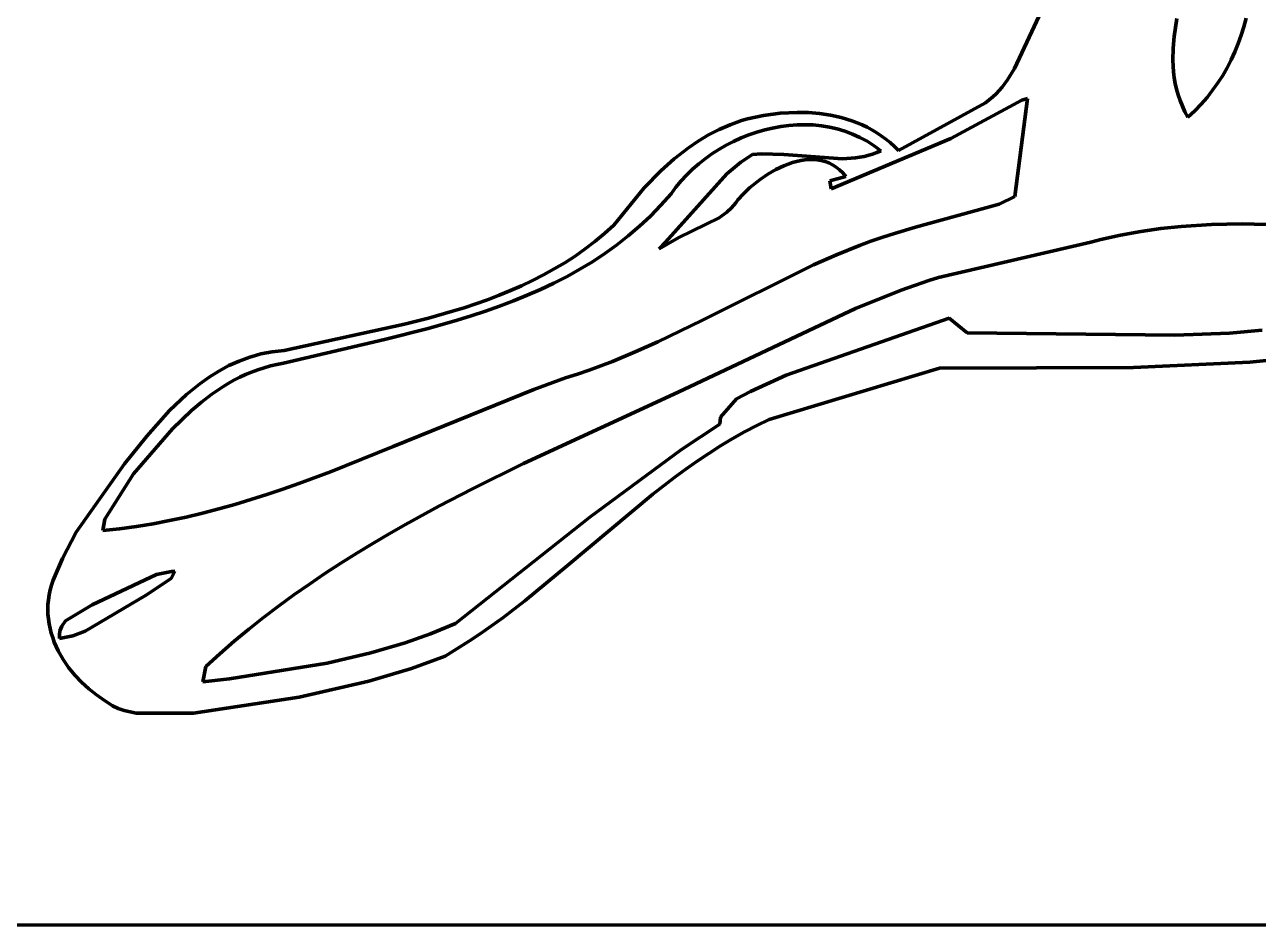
# Model space of a CAD drawing. Header units: millimetres. Extents: x 0 to 10.4, y 0 to 8.6.
# Drawn here: x 2.38 to 4.078, y 0 to 1.24 of the extents above; entities that cross this region are included whole.
import ezdxf

# ---------------------------------------------------------------- set-up
doc = ezdxf.new("R2010")
doc.units = ezdxf.units.MM
doc.layers.add('color#010101ff', color=7, linetype='CONTINUOUS', lineweight=100)
doc.layers.add('color#ffffffff', color=7, linetype='CONTINUOUS', lineweight=100)

msp = doc.modelspace()

# ---------------------------------------------------------------- linework, layer by layer
at = {"layer": 'color#010101ff'}
for p, q in [((3.7421, 1.1794), (3.7795, 1.2586)), ((3.9656, 1.2482), (3.9617, 1.2236)), ((4.0578, 1.237), (4.0611, 1.2489)), ((3.9617, 1.2236), (3.9603, 1.2072)), ((4.05, 1.2138), (4.0541, 1.2253)), ((4.0541, 1.2253), (4.0578, 1.237)), ((3.9603, 1.2072), (3.96, 1.1909)), ((4.0453, 1.2024), (4.05, 1.2138)), ((3.96, 1.1909), (3.9603, 1.1828)), ((4.0346, 1.1805), (4.0402, 1.1913)), ((4.0402, 1.1913), (4.0453, 1.2024)), ((3.7324, 1.1637), (3.7421, 1.1794)), ((3.9603, 1.1828), (3.961, 1.1747)), ((3.961, 1.1747), (3.962, 1.1667)), ((4.0286, 1.1698), (4.0346, 1.1805)), ((3.725, 1.1539), (3.7324, 1.1637)), ((3.962, 1.1667), (3.9634, 1.1588)), ((3.9634, 1.1588), (3.9652, 1.1508)), ((4.0148, 1.1494), (4.022, 1.1595)), ((4.022, 1.1595), (4.0286, 1.1698)), ((3.7074, 1.1363), (3.7122, 1.1404)), ((3.7122, 1.1404), (3.7168, 1.1447)), ((3.7168, 1.1447), (3.725, 1.1539)), ((3.7424, 1.0033), (3.7602, 1.1381)), ((3.7602, 1.1381), (3.7522, 1.1358)), ((3.9652, 1.1508), (3.9674, 1.143)), ((3.9674, 1.143), (3.97, 1.1352)), ((3.9989, 1.1303), (4.0072, 1.1397)), ((4.0072, 1.1397), (4.0148, 1.1494)), ((3.5823, 1.0666), (3.7023, 1.1324)), ((3.7522, 1.1358), (3.6546, 1.0829)), ((3.7023, 1.1324), (3.7074, 1.1363)), ((3.97, 1.1352), (3.9731, 1.1276)), ((3.9731, 1.1276), (3.9767, 1.12)), ((3.9807, 1.1125), (3.9901, 1.1212)), ((3.9901, 1.1212), (3.9989, 1.1303)), ((3.3508, 1.1021), (3.3665, 1.1077)), ((3.3665, 1.1077), (3.3745, 1.1101)), ((3.3745, 1.1101), (3.3968, 1.1148)), ((3.3968, 1.1148), (3.4197, 1.1178)), ((3.4197, 1.1178), (3.4429, 1.119)), ((3.4429, 1.119), (3.4584, 1.1187)), ((3.4584, 1.1187), (3.4737, 1.1174)), ((3.4737, 1.1174), (3.4889, 1.1152)), ((3.4889, 1.1152), (3.5038, 1.1119)), ((3.5038, 1.1119), (3.5183, 1.1074)), ((3.5183, 1.1074), (3.5254, 1.1048)), ((3.5254, 1.1048), (3.5324, 1.1018)), ((3.9767, 1.12), (3.9807, 1.1125)), ((3.307, 1.0796), (3.3211, 1.088)), ((3.3211, 1.088), (3.3357, 1.0956)), ((3.3357, 1.0956), (3.3508, 1.1021)), ((3.3765, 1.088), (3.3659, 1.0838)), ((3.3873, 1.0917), (3.3765, 1.088)), ((3.3983, 1.0949), (3.3873, 1.0917)), ((3.4093, 1.0975), (3.3983, 1.0949)), ((3.4205, 1.0996), (3.4093, 1.0975)), ((3.4317, 1.101), (3.4205, 1.0996)), ((3.4429, 1.1019), (3.4317, 1.101)), ((3.4541, 1.1021), (3.4429, 1.1019)), ((3.4652, 1.1017), (3.4541, 1.1021)), ((3.4763, 1.1006), (3.4652, 1.1017)), ((3.4873, 1.0988), (3.4763, 1.1006)), ((3.4981, 1.0963), (3.4873, 1.0988)), ((3.5087, 1.0931), (3.4981, 1.0963)), ((3.5192, 1.0892), (3.5087, 1.0931)), ((3.5294, 1.0846), (3.5192, 1.0892)), ((3.5324, 1.1018), (3.5392, 1.0986)), ((3.5392, 1.0986), (3.5459, 1.095)), ((3.5459, 1.095), (3.5525, 1.0911)), ((3.5525, 1.0911), (3.5588, 1.0869)), ((3.5588, 1.0869), (3.565, 1.0823)), ((3.2739, 1.0553), (3.2934, 1.0704)), ((3.2934, 1.0704), (3.307, 1.0796)), ((3.3452, 1.0737), (3.3353, 1.068)), ((3.3554, 1.079), (3.3452, 1.0737)), ((3.3659, 1.0838), (3.3554, 1.079)), ((3.6546, 1.0829), (3.4898, 1.0139)), ((3.5393, 1.0792), (3.5294, 1.0846)), ((3.549, 1.073), (3.5393, 1.0792)), ((3.5583, 1.066), (3.549, 1.073)), ((3.565, 1.0823), (3.571, 1.0774)), ((3.571, 1.0774), (3.5768, 1.0722)), ((3.5768, 1.0722), (3.5823, 1.0666)), ((3.2554, 1.0388), (3.2739, 1.0553)), ((3.3164, 1.0552), (3.3075, 1.0481)), ((3.3257, 1.0618), (3.3164, 1.0552)), ((3.3353, 1.068), (3.3257, 1.0618)), ((3.3657, 1.0505), (3.3816, 1.0609)), ((3.3816, 1.0609), (3.3938, 1.0619)), ((3.3938, 1.0619), (3.4247, 1.0612)), ((3.4247, 1.0612), (3.5054, 1.0551)), ((3.448, 1.0528), (3.4422, 1.0515)), ((3.4537, 1.0537), (3.448, 1.0528)), ((3.4595, 1.0541), (3.4537, 1.0537)), ((3.4651, 1.0542), (3.4595, 1.0541)), ((3.4707, 1.0537), (3.4651, 1.0542)), ((3.4762, 1.0528), (3.4707, 1.0537)), ((3.4815, 1.0514), (3.4762, 1.0528)), ((3.5054, 1.0551), (3.5235, 1.0564)), ((3.5235, 1.0564), (3.5353, 1.0584)), ((3.5353, 1.0584), (3.5469, 1.0615)), ((3.5469, 1.0615), (3.5526, 1.0636)), ((3.5526, 1.0636), (3.5583, 1.066)), ((3.2323, 1.0151), (3.2554, 1.0388)), ((3.299, 1.0407), (3.2909, 1.0328)), ((3.3075, 1.0481), (3.299, 1.0407)), ((3.3463, 1.0345), (3.3657, 1.0505)), ((3.4135, 1.0402), (3.4025, 1.0338)), ((3.4248, 1.0456), (3.4135, 1.0402)), ((3.4306, 1.0479), (3.4248, 1.0456)), ((3.4364, 1.0499), (3.4306, 1.0479)), ((3.4422, 1.0515), (3.4364, 1.0499)), ((3.4868, 1.0494), (3.4815, 1.0514)), ((3.4918, 1.0469), (3.4868, 1.0494)), ((3.4967, 1.0437), (3.4918, 1.0469)), ((3.5015, 1.04), (3.4967, 1.0437)), ((3.5059, 1.0356), (3.5015, 1.04)), ((3.2619, 0.9404), (3.3463, 1.0345)), ((3.2832, 1.0246), (3.2761, 1.016)), ((3.2909, 1.0328), (3.2832, 1.0246)), ((3.392, 1.0267), (3.3776, 1.015)), ((3.4025, 1.0338), (3.392, 1.0267)), ((3.488, 1.0248), (3.5102, 1.0306)), ((3.4898, 1.0139), (3.488, 1.0248)), ((3.5102, 1.0306), (3.5059, 1.0356)), ((3.1908, 0.9637), (3.2323, 1.0151)), ((3.2695, 1.0071), (3.2556, 0.9913)), ((3.2761, 1.016), (3.2695, 1.0071)), ((3.369, 1.0068), (3.3615, 0.9985)), ((3.3776, 1.015), (3.369, 1.0068)), ((3.7208, 0.9929), (3.7424, 1.0033)), ((3.2556, 0.9913), (3.2411, 0.9764)), ((3.3527, 0.9878), (3.3462, 0.9817)), ((3.3587, 0.9947), (3.3527, 0.9878)), ((3.3615, 0.9985), (3.3587, 0.9947)), ((3.6057, 0.9612), (3.7208, 0.9929)), ((3.2411, 0.9764), (3.2261, 0.9623)), ((3.3356, 0.9739), (3.2801, 0.9469)), ((3.3462, 0.9817), (3.3356, 0.9739)), ((3.1647, 0.9413), (3.1779, 0.9522)), ((3.1779, 0.9522), (3.1908, 0.9637)), ((3.2261, 0.9623), (3.2105, 0.949)), ((3.5608, 0.9473), (3.5771, 0.9525)), ((3.5771, 0.9525), (3.6057, 0.9612)), ((3.9158, 0.9551), (3.8882, 0.9501)), ((3.9436, 0.9591), (3.9158, 0.9551)), ((3.9714, 0.962), (3.9436, 0.9591)), ((4.0134, 0.9646), (3.9714, 0.962)), ((4.0556, 0.9655), (4.0134, 0.9646)), ((4.1259, 0.9635), (4.0556, 0.9655)), ((3.1511, 0.931), (3.1647, 0.9413)), ((3.1946, 0.9364), (3.1781, 0.9246)), ((3.2105, 0.949), (3.1946, 0.9364)), ((3.2801, 0.9469), (3.2531, 0.9314)), ((3.2531, 0.9314), (3.2619, 0.9404)), ((3.497, 0.923), (3.5286, 0.9358)), ((3.5286, 0.9358), (3.5446, 0.9417)), ((3.5446, 0.9417), (3.5608, 0.9473)), ((3.8471, 0.9404), (3.6373, 0.8917)), ((3.8608, 0.944), (3.8471, 0.9404)), ((3.8882, 0.9501), (3.8608, 0.944)), ((3.1231, 0.9121), (3.1373, 0.9213)), ((3.1373, 0.9213), (3.1511, 0.931)), ((3.1781, 0.9246), (3.1612, 0.9135)), ((3.4657, 0.9093), (3.497, 0.923)), ((3.0939, 0.8953), (3.1086, 0.9035)), ((3.1086, 0.9035), (3.1231, 0.9121)), ((3.144, 0.9031), (3.1263, 0.8932)), ((3.1612, 0.9135), (3.144, 0.9031)), ((3.3128, 0.8331), (3.4657, 0.9093)), ((3.0638, 0.8804), (3.0789, 0.8877)), ((3.0789, 0.8877), (3.0939, 0.8953)), ((3.1083, 0.884), (3.09, 0.8753)), ((3.1263, 0.8932), (3.1083, 0.884)), ((3.6243, 0.8877), (3.586, 0.8743)), ((3.6373, 0.8917), (3.6243, 0.8877)), ((3.0169, 0.8612), (3.0327, 0.8673)), ((3.0327, 0.8673), (3.0483, 0.8737)), ((3.0483, 0.8737), (3.0638, 0.8804)), ((3.0714, 0.8672), (3.0526, 0.8595)), ((3.09, 0.8753), (3.0714, 0.8672)), ((3.586, 0.8743), (3.5235, 0.849)), ((2.9686, 0.8452), (2.9849, 0.8502)), ((2.9849, 0.8502), (3.001, 0.8556)), ((3.001, 0.8556), (3.0169, 0.8612)), ((3.0335, 0.8522), (3.0141, 0.8454)), ((3.0526, 0.8595), (3.0335, 0.8522)), ((3.5235, 0.849), (3.2791, 0.734)), ((2.9027, 0.8274), (2.9358, 0.8358)), ((2.975, 0.8329), (2.9353, 0.8216)), ((2.9358, 0.8358), (2.9686, 0.8452)), ((2.9946, 0.839), (2.975, 0.8329)), ((3.0141, 0.8454), (2.9946, 0.839)), ((3.2514, 0.8032), (3.3128, 0.8331)), ((3.4279, 0.7575), (3.6524, 0.8356)), ((3.6524, 0.8356), (3.6771, 0.8155)), ((2.7368, 0.7912), (2.9027, 0.8274)), ((2.9353, 0.8216), (2.8752, 0.8063)), ((3.6771, 0.8155), (3.9628, 0.8123)), ((3.9628, 0.8123), (4.0379, 0.8153)), ((4.0379, 0.8153), (4.0829, 0.8192)), ((2.8752, 0.8063), (2.7363, 0.7736)), ((3.2203, 0.7892), (3.2514, 0.8032)), ((2.6752, 0.7768), (2.6899, 0.7822)), ((2.6899, 0.7822), (2.6975, 0.7845)), ((2.6975, 0.7845), (2.7051, 0.7865)), ((2.7051, 0.7865), (2.7129, 0.7881)), ((2.7129, 0.7881), (2.7207, 0.7895)), ((2.7207, 0.7895), (2.7287, 0.7905)), ((2.7287, 0.7905), (2.7368, 0.7912)), ((3.1887, 0.7762), (3.2203, 0.7892)), ((4.1545, 0.7839), (4.0659, 0.7753)), ((2.6471, 0.7629), (2.661, 0.7704)), ((2.661, 0.7704), (2.6752, 0.7768)), ((2.7007, 0.7648), (2.6922, 0.7616)), ((2.7093, 0.7675), (2.7007, 0.7648)), ((2.7181, 0.77), (2.7093, 0.7675)), ((2.7271, 0.772), (2.7181, 0.77)), ((2.7363, 0.7736), (2.7271, 0.772)), ((3.1405, 0.7588), (3.1567, 0.7643)), ((3.1567, 0.7643), (3.1728, 0.7701)), ((3.1728, 0.7701), (3.1887, 0.7762)), ((3.6389, 0.7669), (3.4046, 0.6965)), ((3.9059, 0.7678), (3.6389, 0.7669)), ((4.0659, 0.7753), (3.9059, 0.7678)), ((2.6209, 0.7456), (2.6338, 0.7546)), ((2.6338, 0.7546), (2.6471, 0.7629)), ((2.6679, 0.7503), (2.6601, 0.7459)), ((2.6758, 0.7544), (2.6679, 0.7503)), ((2.684, 0.7582), (2.6758, 0.7544)), ((2.6922, 0.7616), (2.684, 0.7582)), ((3.0807, 0.7378), (3.1242, 0.7537)), ((3.1242, 0.7537), (3.1405, 0.7588)), ((3.3789, 0.7349), (3.4279, 0.7575)), ((2.5792, 0.7088), (2.6024, 0.7306)), ((2.6024, 0.7306), (2.6209, 0.7456)), ((2.6375, 0.7313), (2.6232, 0.7203)), ((2.6524, 0.7413), (2.6375, 0.7313)), ((2.6601, 0.7459), (2.6524, 0.7413)), ((2.887, 0.659), (3.0807, 0.7378)), ((3.2791, 0.734), (3.0664, 0.6356)), ((3.3597, 0.7248), (3.3789, 0.7349)), ((2.6232, 0.7203), (2.6094, 0.7086)), ((3.3377, 0.6996), (3.3597, 0.7248)), ((2.5478, 0.6733), (2.5792, 0.7088)), ((2.6094, 0.7086), (2.5832, 0.6833)), ((3.3366, 0.6897), (3.3377, 0.6996)), ((3.4046, 0.6965), (3.3873, 0.688)), ((2.5832, 0.6833), (2.5298, 0.6217)), ((3.284, 0.6552), (3.3366, 0.6897)), ((3.3704, 0.6791), (3.3537, 0.6697)), ((3.3873, 0.688), (3.3704, 0.6791)), ((2.5171, 0.6351), (2.5478, 0.6733)), ((3.3537, 0.6697), (3.3374, 0.6599)), ((2.8007, 0.6244), (2.887, 0.659)), ((3.1575, 0.5619), (3.284, 0.6552)), ((3.3213, 0.6497), (3.3055, 0.6391)), ((3.3374, 0.6599), (3.3213, 0.6497)), ((2.451, 0.5412), (2.5171, 0.6351)), ((3.0664, 0.6356), (2.9962, 0.6009)), ((3.3055, 0.6391), (3.2899, 0.6281)), ((2.5298, 0.6217), (2.4901, 0.5589)), ((2.7572, 0.6083), (2.8007, 0.6244)), ((3.2746, 0.6169), (3.2444, 0.5937)), ((3.2899, 0.6281), (3.2746, 0.6169)), ((2.7133, 0.5932), (2.7353, 0.6006)), ((2.7353, 0.6006), (2.7572, 0.6083)), ((2.9962, 0.6009), (2.9499, 0.5768)), ((2.6469, 0.5732), (2.6692, 0.5795)), ((2.6692, 0.5795), (2.6913, 0.5862)), ((2.6913, 0.5862), (2.7133, 0.5932)), ((3.2444, 0.5937), (3.1271, 0.4954)), ((2.5794, 0.5572), (2.602, 0.562)), ((2.602, 0.562), (2.6245, 0.5674)), ((2.6245, 0.5674), (2.6469, 0.5732)), ((2.9499, 0.5768), (2.9042, 0.5518)), ((2.9728, 0.4153), (3.1575, 0.5619)), ((2.4901, 0.5589), (2.4873, 0.5434)), ((2.4873, 0.5434), (2.5106, 0.5459)), ((2.5106, 0.5459), (2.5337, 0.5491)), ((2.5337, 0.5491), (2.5566, 0.5528)), ((2.5566, 0.5528), (2.5794, 0.5572)), ((2.9042, 0.5518), (2.8816, 0.5389)), ((2.4319, 0.5051), (2.451, 0.5412)), ((2.8816, 0.5389), (2.8592, 0.5257)), ((2.837, 0.5122), (2.815, 0.4984)), ((2.8592, 0.5257), (2.837, 0.5122)), ((2.4192, 0.4749), (2.4319, 0.5051)), ((2.815, 0.4984), (2.7932, 0.4842)), ((3.1271, 0.4954), (3.0681, 0.4467)), ((2.5613, 0.4831), (2.4726, 0.4413)), ((2.5462, 0.4541), (2.5814, 0.4776)), ((2.5822, 0.4872), (2.5613, 0.4831)), ((2.5814, 0.4776), (2.5865, 0.4875)), ((2.5865, 0.4875), (2.5822, 0.4872)), ((2.7932, 0.4842), (2.7717, 0.4697)), ((2.4136, 0.4549), (2.415, 0.4616)), ((2.415, 0.4616), (2.4169, 0.4682)), ((2.4169, 0.4682), (2.4192, 0.4749)), ((2.7717, 0.4697), (2.7504, 0.4548)), ((2.4118, 0.4349), (2.412, 0.4415)), ((2.412, 0.4415), (2.4126, 0.4482)), ((2.4126, 0.4482), (2.4136, 0.4549)), ((2.4633, 0.4048), (2.5462, 0.4541)), ((2.7504, 0.4548), (2.7294, 0.4395)), ((3.0681, 0.4467), (3.0378, 0.4235)), ((2.412, 0.4283), (2.4118, 0.4349)), ((2.4126, 0.4217), (2.412, 0.4283)), ((2.4726, 0.4413), (2.4362, 0.4193)), ((2.7294, 0.4395), (2.7087, 0.4237)), ((2.4136, 0.4152), (2.4126, 0.4217)), ((2.4149, 0.4087), (2.4136, 0.4152)), ((2.4165, 0.4023), (2.4149, 0.4087)), ((2.4309, 0.412), (2.4285, 0.4055)), ((2.4362, 0.4193), (2.4309, 0.412)), ((2.6883, 0.4076), (2.6682, 0.391)), ((2.7087, 0.4237), (2.6883, 0.4076)), ((2.9385, 0.4013), (2.9728, 0.4153)), ((3.0224, 0.4122), (3.0068, 0.4013)), ((3.0378, 0.4235), (3.0224, 0.4122)), ((2.4185, 0.396), (2.4165, 0.4023)), ((2.4207, 0.3898), (2.4185, 0.396)), ((2.4285, 0.4055), (2.4278, 0.4005)), ((2.4278, 0.4005), (2.4279, 0.395)), ((2.4279, 0.395), (2.4326, 0.3956)), ((2.4326, 0.3956), (2.4462, 0.3986)), ((2.4462, 0.3986), (2.4633, 0.4048)), ((2.6682, 0.391), (2.6484, 0.3739)), ((2.9036, 0.389), (2.9385, 0.4013)), ((2.9909, 0.3906), (2.9748, 0.3804)), ((3.0068, 0.4013), (2.9909, 0.3906)), ((2.4262, 0.3777), (2.4207, 0.3898)), ((2.4328, 0.366), (2.4262, 0.3777)), ((2.6484, 0.3739), (2.629, 0.3563)), ((2.7962, 0.3607), (2.8563, 0.3749)), ((2.8563, 0.3749), (2.9036, 0.389)), ((2.9748, 0.3804), (2.9585, 0.3705)), ((2.4403, 0.3549), (2.4328, 0.366)), ((2.6618, 0.3395), (2.7962, 0.3607)), ((2.9585, 0.3705), (2.9123, 0.3537)), ((2.4488, 0.3443), (2.4403, 0.3549)), ((2.4581, 0.3345), (2.4488, 0.3443)), ((2.629, 0.3563), (2.625, 0.3354)), ((2.9123, 0.3537), (2.8535, 0.336)), ((2.4681, 0.3254), (2.4581, 0.3345)), ((2.4787, 0.3171), (2.4681, 0.3254)), ((2.625, 0.3354), (2.6618, 0.3395)), ((2.8535, 0.336), (2.7578, 0.314)), ((2.4898, 0.3097), (2.4787, 0.3171)), ((2.4934, 0.307), (2.4898, 0.3097)), ((2.5009, 0.3022), (2.4934, 0.307)), ((2.7578, 0.314), (2.6121, 0.2922)), ((2.5086, 0.2984), (2.5009, 0.3022)), ((2.5167, 0.2956), (2.5086, 0.2984)), ((2.5334, 0.292), (2.5167, 0.2956)), ((2.6121, 0.2922), (2.5334, 0.292))]:
    msp.add_line(p, q, dxfattribs=at)
at = {"layer": 'color#ffffffff'}
for p, q in [((3.7795, 1.2586), (3.7421, 1.1794)), ((3.9617, 1.2236), (3.9656, 1.2482)), ((4.0611, 1.2489), (4.0578, 1.237)), ((3.9603, 1.2072), (3.9617, 1.2236)), ((4.0541, 1.2253), (4.05, 1.2138)), ((4.0578, 1.237), (4.0541, 1.2253)), ((3.96, 1.1909), (3.9603, 1.2072)), ((4.05, 1.2138), (4.0453, 1.2024)), ((3.9603, 1.1828), (3.96, 1.1909)), ((4.0402, 1.1913), (4.0346, 1.1805)), ((4.0453, 1.2024), (4.0402, 1.1913)), ((3.7421, 1.1794), (3.7324, 1.1637)), ((3.961, 1.1747), (3.9603, 1.1828)), ((3.962, 1.1667), (3.961, 1.1747)), ((4.0346, 1.1805), (4.0286, 1.1698)), ((3.7324, 1.1637), (3.725, 1.1539)), ((3.9634, 1.1588), (3.962, 1.1667)), ((3.9652, 1.1508), (3.9634, 1.1588)), ((4.022, 1.1595), (4.0148, 1.1494)), ((4.0286, 1.1698), (4.022, 1.1595)), ((3.7122, 1.1404), (3.7074, 1.1363)), ((3.7168, 1.1447), (3.7122, 1.1404)), ((3.725, 1.1539), (3.7168, 1.1447)), ((3.7602, 1.1381), (3.7424, 1.0033)), ((3.7522, 1.1358), (3.7602, 1.1381)), ((3.9674, 1.143), (3.9652, 1.1508)), ((3.97, 1.1352), (3.9674, 1.143)), ((4.0072, 1.1397), (3.9989, 1.1303)), ((4.0148, 1.1494), (4.0072, 1.1397)), ((3.7023, 1.1324), (3.5823, 1.0666)), ((3.6546, 1.0829), (3.7522, 1.1358)), ((3.7074, 1.1363), (3.7023, 1.1324)), ((3.9731, 1.1276), (3.97, 1.1352)), ((3.9767, 1.12), (3.9731, 1.1276)), ((3.9901, 1.1212), (3.9807, 1.1125)), ((3.9989, 1.1303), (3.9901, 1.1212)), ((3.3665, 1.1077), (3.3508, 1.1021)), ((3.3745, 1.1101), (3.3665, 1.1077)), ((3.3968, 1.1148), (3.3745, 1.1101)), ((3.4197, 1.1178), (3.3968, 1.1148)), ((3.4429, 1.119), (3.4197, 1.1178)), ((3.4584, 1.1187), (3.4429, 1.119)), ((3.4737, 1.1174), (3.4584, 1.1187)), ((3.4889, 1.1152), (3.4737, 1.1174)), ((3.5038, 1.1119), (3.4889, 1.1152)), ((3.5183, 1.1074), (3.5038, 1.1119)), ((3.5254, 1.1048), (3.5183, 1.1074)), ((3.5324, 1.1018), (3.5254, 1.1048)), ((3.9807, 1.1125), (3.9767, 1.12)), ((3.3211, 1.088), (3.307, 1.0796)), ((3.3357, 1.0956), (3.3211, 1.088)), ((3.3508, 1.1021), (3.3357, 1.0956)), ((3.3659, 1.0838), (3.3765, 1.088)), ((3.3765, 1.088), (3.3873, 1.0917)), ((3.3873, 1.0917), (3.3983, 1.0949)), ((3.3983, 1.0949), (3.4093, 1.0975)), ((3.4093, 1.0975), (3.4205, 1.0996)), ((3.4205, 1.0996), (3.4317, 1.101)), ((3.4317, 1.101), (3.4429, 1.1019)), ((3.4429, 1.1019), (3.4541, 1.1021)), ((3.4541, 1.1021), (3.4652, 1.1017)), ((3.4652, 1.1017), (3.4763, 1.1006)), ((3.4763, 1.1006), (3.4873, 1.0988)), ((3.4873, 1.0988), (3.4981, 1.0963)), ((3.4981, 1.0963), (3.5087, 1.0931)), ((3.5087, 1.0931), (3.5192, 1.0892)), ((3.5192, 1.0892), (3.5294, 1.0846)), ((3.5392, 1.0986), (3.5324, 1.1018)), ((3.5459, 1.095), (3.5392, 1.0986)), ((3.5525, 1.0911), (3.5459, 1.095)), ((3.5588, 1.0869), (3.5525, 1.0911)), ((3.565, 1.0823), (3.5588, 1.0869)), ((3.2934, 1.0704), (3.2739, 1.0553)), ((3.307, 1.0796), (3.2934, 1.0704)), ((3.3353, 1.068), (3.3452, 1.0737)), ((3.3452, 1.0737), (3.3554, 1.079)), ((3.3554, 1.079), (3.3659, 1.0838)), ((3.4898, 1.0139), (3.6546, 1.0829)), ((3.5294, 1.0846), (3.5393, 1.0792)), ((3.5393, 1.0792), (3.549, 1.073)), ((3.549, 1.073), (3.5583, 1.066)), ((3.571, 1.0774), (3.565, 1.0823)), ((3.5768, 1.0722), (3.571, 1.0774)), ((3.5823, 1.0666), (3.5768, 1.0722)), ((3.2739, 1.0553), (3.2554, 1.0388)), ((3.3075, 1.0481), (3.3164, 1.0552)), ((3.3164, 1.0552), (3.3257, 1.0618)), ((3.3257, 1.0618), (3.3353, 1.068)), ((3.3816, 1.0609), (3.3657, 1.0505)), ((3.3938, 1.0619), (3.3816, 1.0609)), ((3.4247, 1.0612), (3.3938, 1.0619)), ((3.5054, 1.0551), (3.4247, 1.0612)), ((3.4422, 1.0515), (3.448, 1.0528)), ((3.448, 1.0528), (3.4537, 1.0537)), ((3.4537, 1.0537), (3.4595, 1.0541)), ((3.4595, 1.0541), (3.4651, 1.0542)), ((3.4651, 1.0542), (3.4707, 1.0537)), ((3.4707, 1.0537), (3.4762, 1.0528)), ((3.4762, 1.0528), (3.4815, 1.0514)), ((3.5235, 1.0564), (3.5054, 1.0551)), ((3.5353, 1.0584), (3.5235, 1.0564)), ((3.5469, 1.0615), (3.5353, 1.0584)), ((3.5526, 1.0636), (3.5469, 1.0615)), ((3.5583, 1.066), (3.5526, 1.0636)), ((3.2554, 1.0388), (3.2323, 1.0151)), ((3.2909, 1.0328), (3.299, 1.0407)), ((3.299, 1.0407), (3.3075, 1.0481)), ((3.3657, 1.0505), (3.3463, 1.0345)), ((3.4025, 1.0338), (3.4135, 1.0402)), ((3.4135, 1.0402), (3.4248, 1.0456)), ((3.4248, 1.0456), (3.4306, 1.0479)), ((3.4306, 1.0479), (3.4364, 1.0499)), ((3.4364, 1.0499), (3.4422, 1.0515)), ((3.4815, 1.0514), (3.4868, 1.0494)), ((3.4868, 1.0494), (3.4918, 1.0469)), ((3.4918, 1.0469), (3.4967, 1.0437)), ((3.4967, 1.0437), (3.5015, 1.04)), ((3.5015, 1.04), (3.5059, 1.0356)), ((3.3463, 1.0345), (3.2619, 0.9404)), ((3.2761, 1.016), (3.2832, 1.0246)), ((3.2832, 1.0246), (3.2909, 1.0328)), ((3.3776, 1.015), (3.392, 1.0267)), ((3.392, 1.0267), (3.4025, 1.0338)), ((3.5102, 1.0306), (3.488, 1.0248)), ((3.488, 1.0248), (3.4898, 1.0139)), ((3.5059, 1.0356), (3.5102, 1.0306)), ((3.2323, 1.0151), (3.1908, 0.9637)), ((3.2556, 0.9913), (3.2695, 1.0071)), ((3.2695, 1.0071), (3.2761, 1.016)), ((3.3615, 0.9985), (3.369, 1.0068)), ((3.369, 1.0068), (3.3776, 1.015)), ((3.7424, 1.0033), (3.7208, 0.9929)), ((3.2411, 0.9764), (3.2556, 0.9913)), ((3.3462, 0.9817), (3.3527, 0.9878)), ((3.3527, 0.9878), (3.3587, 0.9947)), ((3.3587, 0.9947), (3.3615, 0.9985)), ((3.7208, 0.9929), (3.6057, 0.9612)), ((3.2261, 0.9623), (3.2411, 0.9764)), ((3.2801, 0.9469), (3.3356, 0.9739)), ((3.3356, 0.9739), (3.3462, 0.9817)), ((3.1779, 0.9522), (3.1647, 0.9413)), ((3.1908, 0.9637), (3.1779, 0.9522)), ((3.2105, 0.949), (3.2261, 0.9623)), ((3.5771, 0.9525), (3.5608, 0.9473)), ((3.6057, 0.9612), (3.5771, 0.9525)), ((3.8882, 0.9501), (3.9158, 0.9551)), ((3.9158, 0.9551), (3.9436, 0.9591)), ((3.9436, 0.9591), (3.9714, 0.962)), ((3.9714, 0.962), (4.0134, 0.9646)), ((4.0134, 0.9646), (4.0556, 0.9655)), ((4.0556, 0.9655), (4.1259, 0.9635)), ((3.1647, 0.9413), (3.1511, 0.931)), ((3.1781, 0.9246), (3.1946, 0.9364)), ((3.1946, 0.9364), (3.2105, 0.949)), ((3.2531, 0.9314), (3.2801, 0.9469)), ((3.2619, 0.9404), (3.2531, 0.9314)), ((3.5286, 0.9358), (3.497, 0.923)), ((3.5446, 0.9417), (3.5286, 0.9358)), ((3.5608, 0.9473), (3.5446, 0.9417)), ((3.6373, 0.8917), (3.8471, 0.9404)), ((3.8471, 0.9404), (3.8608, 0.944)), ((3.8608, 0.944), (3.8882, 0.9501)), ((3.1373, 0.9213), (3.1231, 0.9121)), ((3.1511, 0.931), (3.1373, 0.9213)), ((3.1612, 0.9135), (3.1781, 0.9246)), ((3.497, 0.923), (3.4657, 0.9093)), ((3.1086, 0.9035), (3.0939, 0.8953)), ((3.1231, 0.9121), (3.1086, 0.9035)), ((3.1263, 0.8932), (3.144, 0.9031)), ((3.144, 0.9031), (3.1612, 0.9135)), ((3.4657, 0.9093), (3.3128, 0.8331)), ((3.0789, 0.8877), (3.0638, 0.8804)), ((3.0939, 0.8953), (3.0789, 0.8877)), ((3.09, 0.8753), (3.1083, 0.884)), ((3.1083, 0.884), (3.1263, 0.8932)), ((3.586, 0.8743), (3.6243, 0.8877)), ((3.6243, 0.8877), (3.6373, 0.8917)), ((3.0327, 0.8673), (3.0169, 0.8612)), ((3.0483, 0.8737), (3.0327, 0.8673)), ((3.0638, 0.8804), (3.0483, 0.8737)), ((3.0526, 0.8595), (3.0714, 0.8672)), ((3.0714, 0.8672), (3.09, 0.8753)), ((3.5235, 0.849), (3.586, 0.8743)), ((2.9849, 0.8502), (2.9686, 0.8452)), ((3.001, 0.8556), (2.9849, 0.8502)), ((3.0169, 0.8612), (3.001, 0.8556)), ((3.0141, 0.8454), (3.0335, 0.8522)), ((3.0335, 0.8522), (3.0526, 0.8595)), ((3.2791, 0.734), (3.5235, 0.849)), ((2.9358, 0.8358), (2.9027, 0.8274)), ((2.9353, 0.8216), (2.975, 0.8329)), ((2.9686, 0.8452), (2.9358, 0.8358)), ((2.975, 0.8329), (2.9946, 0.839)), ((2.9946, 0.839), (3.0141, 0.8454)), ((3.3128, 0.8331), (3.2514, 0.8032)), ((3.6524, 0.8356), (3.4279, 0.7575)), ((3.6771, 0.8155), (3.6524, 0.8356)), ((2.9027, 0.8274), (2.7368, 0.7912)), ((2.8752, 0.8063), (2.9353, 0.8216)), ((3.9628, 0.8123), (3.6771, 0.8155)), ((4.0379, 0.8153), (3.9628, 0.8123)), ((4.0829, 0.8192), (4.0379, 0.8153)), ((2.7363, 0.7736), (2.8752, 0.8063)), ((3.2514, 0.8032), (3.2203, 0.7892)), ((2.6899, 0.7822), (2.6752, 0.7768)), ((2.6975, 0.7845), (2.6899, 0.7822)), ((2.7051, 0.7865), (2.6975, 0.7845)), ((2.7129, 0.7881), (2.7051, 0.7865)), ((2.7207, 0.7895), (2.7129, 0.7881)), ((2.7287, 0.7905), (2.7207, 0.7895)), ((2.7368, 0.7912), (2.7287, 0.7905)), ((3.2203, 0.7892), (3.1887, 0.7762)), ((4.0659, 0.7753), (4.1545, 0.7839)), ((2.661, 0.7704), (2.6471, 0.7629)), ((2.6752, 0.7768), (2.661, 0.7704)), ((2.6922, 0.7616), (2.7007, 0.7648)), ((2.7007, 0.7648), (2.7093, 0.7675)), ((2.7093, 0.7675), (2.7181, 0.77)), ((2.7181, 0.77), (2.7271, 0.772)), ((2.7271, 0.772), (2.7363, 0.7736)), ((3.1567, 0.7643), (3.1405, 0.7588)), ((3.1728, 0.7701), (3.1567, 0.7643)), ((3.1887, 0.7762), (3.1728, 0.7701)), ((3.4046, 0.6965), (3.6389, 0.7669)), ((3.6389, 0.7669), (3.9059, 0.7678)), ((3.9059, 0.7678), (4.0659, 0.7753)), ((2.6338, 0.7546), (2.6209, 0.7456)), ((2.6471, 0.7629), (2.6338, 0.7546)), ((2.6601, 0.7459), (2.6679, 0.7503)), ((2.6679, 0.7503), (2.6758, 0.7544)), ((2.6758, 0.7544), (2.684, 0.7582)), ((2.684, 0.7582), (2.6922, 0.7616)), ((3.1242, 0.7537), (3.0807, 0.7378)), ((3.1405, 0.7588), (3.1242, 0.7537)), ((3.4279, 0.7575), (3.3789, 0.7349)), ((2.6024, 0.7306), (2.5792, 0.7088)), ((2.6209, 0.7456), (2.6024, 0.7306)), ((2.6232, 0.7203), (2.6375, 0.7313)), ((2.6375, 0.7313), (2.6524, 0.7413)), ((2.6524, 0.7413), (2.6601, 0.7459)), ((3.0807, 0.7378), (2.887, 0.659)), ((3.0664, 0.6356), (3.2791, 0.734)), ((3.3789, 0.7349), (3.3597, 0.7248)), ((2.6094, 0.7086), (2.6232, 0.7203)), ((3.3597, 0.7248), (3.3377, 0.6996)), ((2.5792, 0.7088), (2.5478, 0.6733)), ((2.5832, 0.6833), (2.6094, 0.7086)), ((3.3377, 0.6996), (3.3366, 0.6897)), ((3.3873, 0.688), (3.4046, 0.6965)), ((2.5298, 0.6217), (2.5832, 0.6833)), ((3.3366, 0.6897), (3.284, 0.6552)), ((3.3537, 0.6697), (3.3704, 0.6791)), ((3.3704, 0.6791), (3.3873, 0.688)), ((2.5478, 0.6733), (2.5171, 0.6351)), ((3.3374, 0.6599), (3.3537, 0.6697)), ((2.887, 0.659), (2.8007, 0.6244)), ((3.284, 0.6552), (3.1575, 0.5619)), ((3.3055, 0.6391), (3.3213, 0.6497)), ((3.3213, 0.6497), (3.3374, 0.6599)), ((2.5171, 0.6351), (2.451, 0.5412)), ((2.9962, 0.6009), (3.0664, 0.6356)), ((3.2899, 0.6281), (3.3055, 0.6391)), ((2.4901, 0.5589), (2.5298, 0.6217)), ((2.8007, 0.6244), (2.7572, 0.6083)), ((3.2444, 0.5937), (3.2746, 0.6169)), ((3.2746, 0.6169), (3.2899, 0.6281)), ((2.7353, 0.6006), (2.7133, 0.5932)), ((2.7572, 0.6083), (2.7353, 0.6006)), ((2.9499, 0.5768), (2.9962, 0.6009)), ((2.6692, 0.5795), (2.6469, 0.5732)), ((2.6913, 0.5862), (2.6692, 0.5795)), ((2.7133, 0.5932), (2.6913, 0.5862)), ((3.1271, 0.4954), (3.2444, 0.5937)), ((2.602, 0.562), (2.5794, 0.5572)), ((2.6245, 0.5674), (2.602, 0.562)), ((2.6469, 0.5732), (2.6245, 0.5674)), ((2.9042, 0.5518), (2.9499, 0.5768)), ((3.1575, 0.5619), (2.9728, 0.4153)), ((2.4873, 0.5434), (2.4901, 0.5589)), ((2.5106, 0.5459), (2.4873, 0.5434)), ((2.5337, 0.5491), (2.5106, 0.5459)), ((2.5566, 0.5528), (2.5337, 0.5491)), ((2.5794, 0.5572), (2.5566, 0.5528)), ((2.8816, 0.5389), (2.9042, 0.5518)), ((2.451, 0.5412), (2.4319, 0.5051)), ((2.8592, 0.5257), (2.8816, 0.5389)), ((2.815, 0.4984), (2.837, 0.5122)), ((2.837, 0.5122), (2.8592, 0.5257)), ((2.4319, 0.5051), (2.4192, 0.4749)), ((2.7932, 0.4842), (2.815, 0.4984)), ((3.0681, 0.4467), (3.1271, 0.4954)), ((2.4726, 0.4413), (2.5613, 0.4831)), ((2.5814, 0.4776), (2.5462, 0.4541)), ((2.5613, 0.4831), (2.5822, 0.4872)), ((2.5865, 0.4875), (2.5814, 0.4776)), ((2.5822, 0.4872), (2.5865, 0.4875)), ((2.7717, 0.4697), (2.7932, 0.4842)), ((2.415, 0.4616), (2.4136, 0.4549)), ((2.4169, 0.4682), (2.415, 0.4616)), ((2.4192, 0.4749), (2.4169, 0.4682)), ((2.7504, 0.4548), (2.7717, 0.4697)), ((2.412, 0.4415), (2.4118, 0.4349)), ((2.4126, 0.4482), (2.412, 0.4415)), ((2.4136, 0.4549), (2.4126, 0.4482)), ((2.5462, 0.4541), (2.4633, 0.4048)), ((2.7294, 0.4395), (2.7504, 0.4548)), ((3.0378, 0.4235), (3.0681, 0.4467)), ((2.4118, 0.4349), (2.412, 0.4283)), ((2.412, 0.4283), (2.4126, 0.4217)), ((2.4362, 0.4193), (2.4726, 0.4413)), ((2.7087, 0.4237), (2.7294, 0.4395)), ((2.4126, 0.4217), (2.4136, 0.4152)), ((2.4136, 0.4152), (2.4149, 0.4087)), ((2.4149, 0.4087), (2.4165, 0.4023)), ((2.4285, 0.4055), (2.4309, 0.412)), ((2.4309, 0.412), (2.4362, 0.4193)), ((2.6682, 0.391), (2.6883, 0.4076)), ((2.6883, 0.4076), (2.7087, 0.4237)), ((2.9728, 0.4153), (2.9385, 0.4013)), ((3.0068, 0.4013), (3.0224, 0.4122)), ((3.0224, 0.4122), (3.0378, 0.4235)), ((2.4165, 0.4023), (2.4185, 0.396)), ((2.4185, 0.396), (2.4207, 0.3898)), ((2.4278, 0.4005), (2.4285, 0.4055)), ((2.4279, 0.395), (2.4278, 0.4005)), ((2.4326, 0.3956), (2.4279, 0.395)), ((2.4462, 0.3986), (2.4326, 0.3956)), ((2.4633, 0.4048), (2.4462, 0.3986)), ((2.6484, 0.3739), (2.6682, 0.391)), ((2.9385, 0.4013), (2.9036, 0.389)), ((2.9748, 0.3804), (2.9909, 0.3906)), ((2.9909, 0.3906), (3.0068, 0.4013)), ((2.4207, 0.3898), (2.4262, 0.3777)), ((2.4262, 0.3777), (2.4328, 0.366)), ((2.629, 0.3563), (2.6484, 0.3739)), ((2.8563, 0.3749), (2.7962, 0.3607)), ((2.9036, 0.389), (2.8563, 0.3749)), ((2.9585, 0.3705), (2.9748, 0.3804)), ((2.4328, 0.366), (2.4403, 0.3549)), ((2.7962, 0.3607), (2.6618, 0.3395)), ((2.9123, 0.3537), (2.9585, 0.3705)), ((2.4403, 0.3549), (2.4488, 0.3443)), ((2.4488, 0.3443), (2.4581, 0.3345)), ((2.625, 0.3354), (2.629, 0.3563)), ((2.8535, 0.336), (2.9123, 0.3537)), ((2.4581, 0.3345), (2.4681, 0.3254)), ((2.4681, 0.3254), (2.4787, 0.3171)), ((2.6618, 0.3395), (2.625, 0.3354)), ((2.7578, 0.314), (2.8535, 0.336)), ((2.4787, 0.3171), (2.4898, 0.3097)), ((2.4898, 0.3097), (2.4934, 0.307)), ((2.4934, 0.307), (2.5009, 0.3022)), ((2.6121, 0.2922), (2.7578, 0.314)), ((2.5009, 0.3022), (2.5086, 0.2984)), ((2.5086, 0.2984), (2.5167, 0.2956)), ((2.5167, 0.2956), (2.5334, 0.292)), ((2.5334, 0.292), (2.6121, 0.2922)), ((10.4167, 0), (0, 0))]:
    msp.add_line(p, q, dxfattribs=at)

doc.saveas('drawing.dxf')
